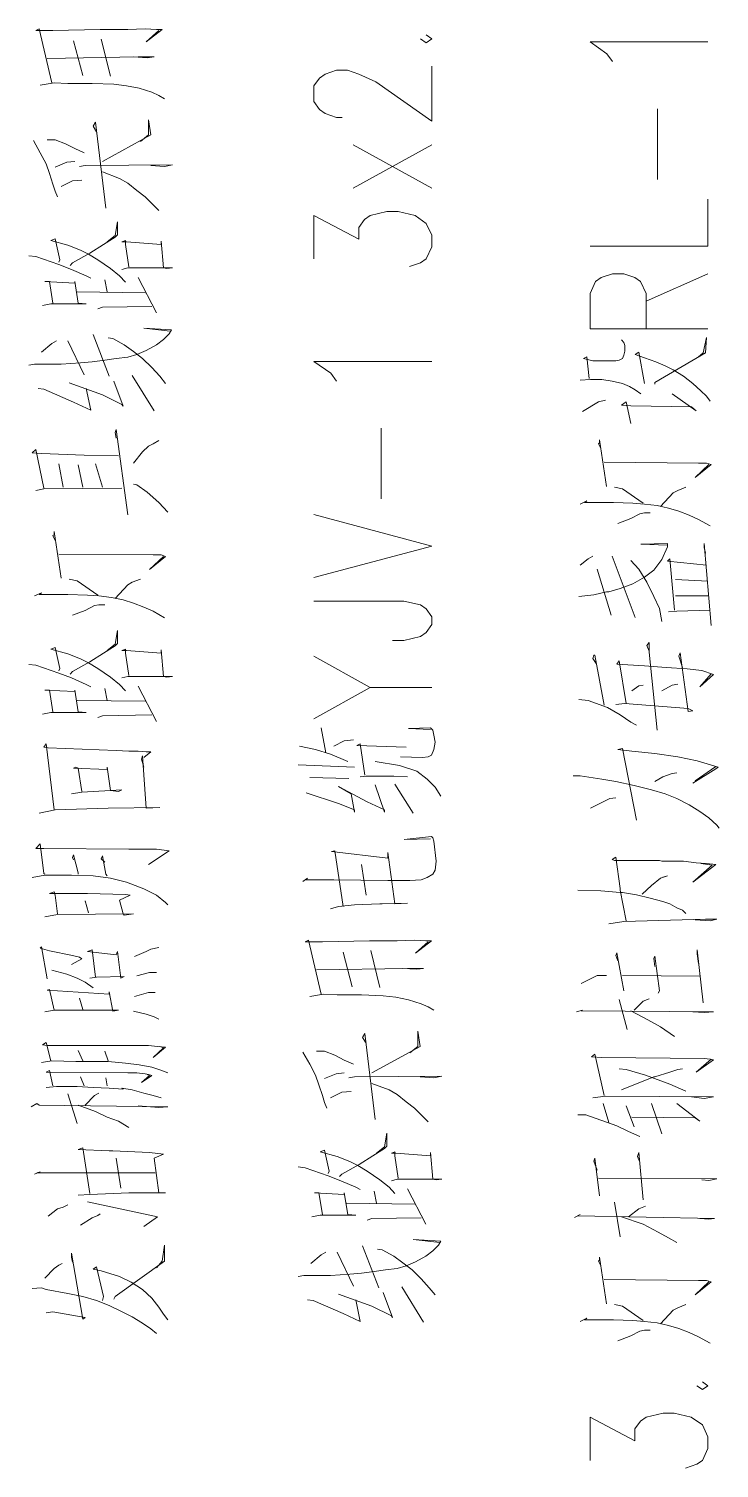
# Model space of a CAD drawing. Header units: millimetres. Extents: x 805 to 6044844, y 120 to 7887884.
# Drawn here: x 6021785 to 6026039, y 7826048 to 7834923 of the extents above; entities that cross this region are included whole.
import ezdxf

# ---------------------------------------------------------------- set-up
doc = ezdxf.new("R2010")
doc.units = ezdxf.units.MM

msp = doc.modelspace()

# ---------------------------------------------------------------- linework, layer by layer
at = {"color": 0, "lineweight": 0}
for points in [[(6021926.7, 7834591), (6021848.9, 7834923.2), (6021827.4, 7834913.1), (6021933.7, 7834913.1), (6022224.6, 7834917.9), (6022373.2, 7834917.9), (6022394.2, 7834917.9), (6022501, 7834923.2), (6022571.8, 7834917.9), (6022607.2, 7834917.9), (6022507.9, 7834843.8), (6022585.8, 7834913.1)], [(6024199, 7834861.5), (6024233.9, 7834837.4), (6024268.2, 7834861.5), (6024233.9, 7834885.7)], [(6022061.4, 7834848.7), (6022118.3, 7834635.6)], [(6022287.9, 7834630.2), (6022231.5, 7834858.8)], [(6025381.3, 7834721.5), (6025346.4, 7834769.8), (6025242.9, 7834842.7), (6025969.5, 7834842.7)], [(6021898.3, 7834739.7), (6022458, 7834749.4), (6022557.3, 7834749.4), (6022514.9, 7834744.5), (6022429.6, 7834749.4)], [(6023714.9, 7834376.9), (6023680, 7834376.9), (6023610.8, 7834401.6), (6023576.5, 7834425.7), (6023541.6, 7834474), (6023541.6, 7834571.2), (6023576.5, 7834619.5), (6023610.8, 7834643.6), (6023680, 7834667.8), (6023749.3, 7834667.8), (6023818.5, 7834643.6), (6023922.6, 7834595.3), (6024268.2, 7834352.8), (6024268.2, 7834691.9)], [(6021855.9, 7834576), (6021940.7, 7834591), (6022026, 7834585.7), (6022174.7, 7834585.7), (6022309.4, 7834580.8), (6022387.2, 7834571.2), (6022465.5, 7834556.2), (6022543.4, 7834531.5), (6022585.8, 7834511.6), (6022621.2, 7834491.8)], [(6025658.2, 7833994.8), (6025658.2, 7834430.6)], [(6022260, 7833817.2), (6022196.1, 7834347.9), (6022181.6, 7834322.7), (6022203.1, 7834288.4)], [(6022238.5, 7834104.8), (6022536.4, 7834268.5), (6022521.9, 7834362.4), (6022521.9, 7834268.5), (6022472.5, 7834228.8)], [(6021813.5, 7834233.6), (6021855.9, 7834159), (6021891.3, 7834089.8), (6021912.8, 7834030.2), (6021933.7, 7833965.8), (6021948.2, 7833921.3), (6021962.1, 7833886.4)], [(6021898.3, 7834238.4), (6021948.2, 7834238.4), (6022011.5, 7834213.8), (6022068.4, 7834184.2), (6022125.3, 7834159)], [(6024268.2, 7833941.1), (6023784.2, 7834207.3)], [(6024268.2, 7834207.3), (6023784.2, 7833941.1)], [(6021948.2, 7834069.9), (6022019, 7834100), (6022068.4, 7834104.8)], [(6022096.8, 7834074.8), (6022132.3, 7834080.1), (6022670.5, 7834085), (6022621.2, 7834074.8), (6022536.4, 7834080.1)], [(6021983.6, 7833950.8), (6022054.4, 7833985.7), (6022110.8, 7833990.5)], [(6022238.5, 7834040.4), (6022344.8, 7834000.7), (6022394.2, 7833970.6), (6022451, 7833926.1), (6022501, 7833886.4), (6022536.4, 7833851.5), (6022585.8, 7833802.1)], [(6025242.9, 7833582.6), (6025969.5, 7833582.6), (6025969.5, 7833873.5)], [(6022039.9, 7833464.6), (6022054.4, 7833479.6), (6022160.7, 7833539.2), (6022245.5, 7833593.9), (6022316.3, 7833638.4), (6022330.8, 7833653.5), (6022330.8, 7833732.9), (6022316.3, 7833648.1), (6022267, 7833608.9)], [(6023541.6, 7833504.8), (6023541.6, 7833771.5), (6023818.5, 7833626.1), (6023818.5, 7833698.5), (6023853.4, 7833747.4), (6023887.7, 7833771.5), (6023991.3, 7833795.7), (6024060.5, 7833795.7), (6024164.7, 7833771.5), (6024233.9, 7833722.7), (6024268.2, 7833650.2), (6024268.2, 7833577.8), (6024233.9, 7833504.8), (6024199, 7833480.7), (6024129.8, 7833456.5)], [(6021969.1, 7833484.4), (6021976.1, 7833499.4), (6021948.2, 7833628.2), (6021919.7, 7833618.6), (6022026, 7833589.1), (6022103.8, 7833559), (6022153.7, 7833534.3), (6022210.1, 7833499.4), (6022287.9, 7833445.2), (6022344.8, 7833400.2), (6022380.2, 7833360.4)], [(6022358.7, 7833439.9), (6022394.2, 7833450.1), (6022670.5, 7833450.1), (6022635.1, 7833445.2), (6022614.2, 7833450.1), (6022599.7, 7833613.8), (6022599.7, 7833593.9), (6022387.2, 7833608.9), (6022358.7, 7833608.9), (6022380.2, 7833618.6), (6022380.2, 7833593.9), (6022401.7, 7833454.9)], [(6021785, 7833524.1), (6021827.4, 7833519.3), (6021969.1, 7833469.9), (6022047.5, 7833439.9), (6022139.2, 7833400.2), (6022167.7, 7833385.7)], [(6021869.8, 7833216.6), (6021919.7, 7833226.8), (6021983.6, 7833226.8), (6022082.9, 7833226.8), (6022139.2, 7833226.8), (6022089.9, 7833231.6), (6022068.4, 7833365.8), (6022068.4, 7833355.6), (6021884.3, 7833365.8), (6021898.3, 7833365.8), (6021912.8, 7833365.8), (6021933.7, 7833231.6)], [(6022267, 7833300.9), (6022252.5, 7833375.5)], [(6022571.8, 7833172.1), (6022458, 7833390.5)], [(6025969.5, 7833073.9), (6025242.9, 7833073.9), (6025242.9, 7833291.7), (6025277.2, 7833364.7), (6025312.1, 7833388.9), (6025381.3, 7833413), (6025450.6, 7833413), (6025519.8, 7833388.9), (6025554.1, 7833364.7), (6025589, 7833291.7), (6025589, 7833073.9)], [(6025589, 7833243.4), (6025969.5, 7833413)], [(6022082.9, 7833300.9), (6022501, 7833296)], [(6022210.1, 7833196.7), (6022238.5, 7833206.9), (6022543.4, 7833211.8)], [(6021785, 7832849.5), (6021820.4, 7832854.9), (6021983.6, 7832854.9), (6022103.8, 7832864.5), (6022174.7, 7832869.4), (6022252.5, 7832879.6), (6022323.3, 7832889.2), (6022394.2, 7832899.4), (6022451, 7832914.5), (6022507.9, 7832939.1), (6022571.8, 7832973.5), (6022614.2, 7833008.4), (6022649.6, 7833043.3), (6022663.6, 7833067.9), (6022493.4, 7833078.1), (6022656.6, 7833058.3)], [(6021955.2, 7832998.7), (6021926.7, 7832983.7), (6021862.8, 7832928.9)], [(6022125.3, 7832790.5), (6022026, 7832998.7)], [(6022280.9, 7832780.3), (6022181.6, 7833038.4)], [(6022273.9, 7833018.6), (6022302.4, 7833013.2), (6022373.2, 7832973.5), (6022429.6, 7832934.3), (6022486.5, 7832889.2), (6022543.4, 7832835), (6022592.7, 7832780.3), (6022628.1, 7832735.7)], [(6025238, 7832766.3), (6025224.1, 7832900.5), (6025202.6, 7832890.3), (6025259.5, 7832875.3), (6025308.9, 7832875.3), (6025351.3, 7832875.3), (6025401.2, 7832875.3), (6025422.6, 7832880.6), (6025443.6, 7832890.3), (6025450.6, 7832910.2), (6025458.1, 7832934.8), (6025458.1, 7832969.7), (6025450.6, 7832989.6), (6025436.6, 7833004.6)], [(6025642.1, 7832731.4), (6025642.1, 7832741.6), (6025954, 7832925.2), (6025960.9, 7833019.1), (6025939.5, 7832925.2), (6025911.6, 7832900.5)], [(6025578.3, 7832736.8), (6025542.9, 7832930), (6025521.4, 7832915), (6025578.3, 7832895.1), (6025649.1, 7832870.4), (6025706, 7832845.8), (6025755.4, 7832821.1), (6025819.2, 7832781.4), (6025876.1, 7832736.8), (6025925.5, 7832691.7), (6025960.9, 7832657.4), (6025982.4, 7832627.3)], [(6023680, 7832751.3), (6023645.7, 7832799.6), (6023541.6, 7832872.6), (6024268.2, 7832872.6)], [(6022033, 7832740.6), (6022238.5, 7832666), (6022358.7, 7832606.9), (6022366.2, 7832596.7), (6022309.4, 7832750.8)], [(6022557.3, 7832567.2), (6022422.6, 7832785.1)], [(6025181.7, 7832756.7), (6025245, 7832761.5), (6025315.8, 7832761.5), (6025379.7, 7832751.3), (6025443.6, 7832736.8), (6025486, 7832717), (6025521.4, 7832697.1), (6025556.8, 7832672.4)], [(6021841.9, 7832705.7), (6021877.3, 7832700.9), (6022061.4, 7832621.4), (6022167.7, 7832572.1), (6022139.2, 7832705.7)], [(6025493.5, 7832488.9), (6025465, 7832622.5), (6025436.6, 7832602.6), (6025493.5, 7832597.8), (6025868.6, 7832593), (6025897.1, 7832567.8), (6025748.4, 7832672.4)], [(6025195.6, 7832562.9), (6025294.9, 7832622.5), (6025337.3, 7832632.7)], [(6022394.2, 7831927), (6022323.3, 7832452.9), (6022316.3, 7832433.1), (6022323.3, 7832398.2)], [(6022429.6, 7832244.7), (6022486.5, 7832313.9), (6022521.9, 7832348.8), (6022550.3, 7832363.8), (6022585.8, 7832383.7)], [(6023957, 7832024.6), (6023957, 7832460.4)], [(6025344.3, 7832101.9), (6025301.9, 7832389.6), (6025301.9, 7832369.7), (6025294.9, 7832364.4), (6025308.9, 7832334.8)], [(6021877.3, 7832090.7), (6021827.4, 7832328.9), (6021806.5, 7832309.1), (6021862.8, 7832304.3), (6022125.3, 7832294.1), (6022337.8, 7832289.2)], [(6021969.1, 7832239.8), (6021997.6, 7832096)], [(6022118.3, 7832096), (6022089.9, 7832234.5)], [(6022196.1, 7832239.8), (6022238.5, 7832096)], [(6025330.3, 7832250.6), (6025911.6, 7832245.8), (6025960.9, 7832245.8), (6025989.4, 7832235.6), (6025890.1, 7832156.1), (6025974.9, 7832235.6)], [(6022429.6, 7832115.9), (6022451, 7832110.5), (6022514.9, 7832066), (6022585.8, 7832001.6), (6022642.6, 7831942)], [(6021827.4, 7832076.2), (6021877.3, 7832085.8), (6022358.7, 7832090.7)], [(6025394.2, 7832096.6), (6025443.6, 7832086.9), (6025571.3, 7831997.8)], [(6025677.6, 7831977.9), (6025755.4, 7832062.2), (6025783.8, 7832076.7), (6025833.2, 7832096.6)], [(6025181.7, 7831992.4), (6025224.1, 7832012.3), (6025209.6, 7832002.6), (6025386.7, 7832002.6), (6025507.4, 7831997.8), (6025578.3, 7831992.4), (6025656.1, 7831982.8), (6025726.9, 7831967.8), (6025790.8, 7831947.9), (6025854.7, 7831923.2), (6025911.6, 7831898.5), (6025982.4, 7831858.8)], [(6025415.1, 7831873.3), (6025493.5, 7831903.4), (6025549.8, 7831932.9), (6025578.3, 7831938.2), (6025613.7, 7831938.2)], [(6023541.6, 7831540), (6024268.2, 7831733.8), (6023541.6, 7831927.5)], [(6021983.6, 7831535.2), (6021940.7, 7831822.8), (6021940.7, 7831803), (6021933.7, 7831798.2), (6021948.2, 7831768.6)], [(6021969.1, 7831683.8), (6022550.3, 7831679), (6022599.7, 7831679), (6022628.1, 7831669.4), (6022528.9, 7831589.9), (6022614.2, 7831669.4)], [(6025174.2, 7831421.9), (6025266.5, 7831432.1), (6025344.3, 7831452), (6025358.8, 7831452), (6025429.6, 7831471.9), (6025507.4, 7831501.4), (6025578.3, 7831541.1), (6025635.2, 7831585.6), (6025684.5, 7831650.6), (6025720, 7831729.5), (6025720, 7831749.3), (6025556.8, 7831744.5), (6025720, 7831739.7)], [(6025181.7, 7831615.7), (6025231, 7831655.4), (6025259.5, 7831670.4)], [(6025379.7, 7831670.4), (6025521.4, 7831293.1)], [(6025989.4, 7831243.8), (6025947, 7831749.3), (6025947, 7831724.6), (6025954, 7831690.3)], [(6025372.7, 7831308.2), (6025287.9, 7831591)], [(6025684.5, 7831268.5), (6025670.6, 7831347.9), (6025635.2, 7831421.9), (6025592.2, 7831511.6), (6025542.9, 7831591), (6025493.5, 7831645.2)], [(6025762.4, 7831337.7), (6025733.9, 7831655.4), (6025720, 7831640.4), (6025960.9, 7831615.7)], [(6022033, 7831530.4), (6022082.9, 7831520.2), (6022210.1, 7831431.1)], [(6022316.3, 7831411.2), (6022394.2, 7831495.5), (6022422.6, 7831510.5), (6022472.5, 7831530.4)], [(6025769.3, 7831526.6), (6025967.9, 7831516.4)], [(6021820.4, 7831426.2), (6021862.8, 7831446.1), (6021848.9, 7831435.9), (6022026, 7831435.9), (6022146.2, 7831431.1), (6022217.1, 7831426.2), (6022295.4, 7831416), (6022366.2, 7831401.6), (6022429.6, 7831381.7), (6022493.4, 7831356.5), (6022550.3, 7831331.8), (6022621.2, 7831292.1)], [(6025769.3, 7831427.3), (6025974.9, 7831427.3)], [(6022054.4, 7831307.1), (6022132.3, 7831337.2), (6022189.1, 7831366.7), (6022217.1, 7831371.5), (6022252.5, 7831371.5)], [(6023541.6, 7831394.6), (6024095.4, 7831394.6), (6024199, 7831370.4), (6024233.9, 7831346.3), (6024268.2, 7831297.4), (6024268.2, 7831249.1), (6024233.9, 7831200.8), (6024199, 7831176.7), (6024095.4, 7831152), (6024026.2, 7831152)], [(6025726.9, 7831328), (6025776.9, 7831332.9), (6025982.4, 7831337.7)], [(6022039.9, 7830944.8), (6022054.4, 7830959.9), (6022160.7, 7831019.4), (6022245.5, 7831074.2), (6022316.3, 7831118.7), (6022330.8, 7831133.8), (6022330.8, 7831212.6), (6022316.3, 7831128.4), (6022267, 7831088.7)], [(6025656.1, 7830598.7), (6025606.7, 7831080.1), (6025606.7, 7831089.7), (6025606.7, 7831139.7), (6025592.2, 7831119.8), (6025606.7, 7831084.9)], [(6021969.1, 7830964.7), (6021976.1, 7830979.7), (6021948.2, 7831108.5), (6021919.7, 7831098.9), (6022026, 7831068.8), (6022103.8, 7831039.3), (6022153.7, 7831014.6), (6022210.1, 7830979.7), (6022287.9, 7830925), (6022344.8, 7830880.4), (6022380.2, 7830840.7)], [(6022358.7, 7830920.2), (6022394.2, 7830930.3), (6022670.5, 7830930.3), (6022635.1, 7830925), (6022614.2, 7830930.3), (6022599.7, 7831094), (6022599.7, 7831074.2), (6022387.2, 7831088.7), (6022358.7, 7831088.7), (6022380.2, 7831098.9), (6022380.2, 7831074.2), (6022401.7, 7830935.2)], [(6023541.6, 7830667.9), (6023887.7, 7830861.7), (6023541.6, 7831055.4)], [(6025330.3, 7830752.7), (6025273.4, 7831060.2), (6025266.5, 7831060.2), (6025259.5, 7831040.4), (6025280.4, 7831010.3)], [(6025401.2, 7830757.5), (6025458.1, 7830762.4), (6025847.7, 7830732.9), (6025876.1, 7830717.8), (6025847.7, 7830713), (6025797.8, 7831074.7), (6025790.8, 7831055.4), (6025812.3, 7830985.6)], [(6021785, 7831004.4), (6021827.4, 7830999.6), (6021969.1, 7830950.2), (6022047.5, 7830920.2), (6022139.2, 7830880.4), (6022167.7, 7830865.4)], [(6025465, 7830762.4), (6025422.6, 7831025.3), (6025408.2, 7831005.5), (6025578.3, 7830995.8), (6025713, 7830985.6), (6025840.7, 7830976), (6025932.5, 7830965.8), (6026003.3, 7830941.1), (6025918.5, 7830866.5), (6025989.4, 7830945.9)], [(6022571.8, 7830652.3), (6022458, 7830870.8)], [(6025500.5, 7830841.8), (6025542.9, 7830871.9), (6025571.3, 7830876.7)], [(6025684.5, 7830841.8), (6025748.4, 7830876.7), (6025783.8, 7830881.5)], [(6021869.8, 7830696.9), (6021919.7, 7830707.1), (6021983.6, 7830707.1), (6022082.9, 7830707.1), (6022139.2, 7830707.1), (6022089.9, 7830711.9), (6022068.4, 7830846.1), (6022068.4, 7830835.9), (6021884.3, 7830846.1), (6021898.3, 7830846.1), (6021912.8, 7830846.1), (6021933.7, 7830711.9)], [(6022082.9, 7830781.2), (6022501, 7830776.3)], [(6022267, 7830781.2), (6022252.5, 7830855.8)], [(6023887.7, 7830861.7), (6024268.2, 7830861.7)], [(6025174.2, 7830787.1), (6025231, 7830782.2), (6025351.3, 7830737.7), (6025429.6, 7830693.1), (6025493.5, 7830648.6), (6025528.9, 7830628.7)], [(6022210.1, 7830677), (6022238.5, 7830687.2), (6022543.4, 7830692.1)], [(6023615.1, 7830459.1), (6023586.7, 7830613.2)], [(6024075.6, 7830434.5), (6024210.3, 7830429.6), (6024245.7, 7830434.5), (6024266.6, 7830444.7), (6024281.1, 7830479), (6024288.1, 7830523.5), (6024281.1, 7830568.6), (6024274.1, 7830598.1), (6024259.7, 7830613.2), (6024125, 7830608.3), (6024259.7, 7830603)], [(6021940.7, 7830106.5), (6021891.3, 7830513.3), (6021877.3, 7830493.5), (6021905.2, 7830488.7), (6022323.3, 7830473.6), (6022401.7, 7830468.8), (6022458, 7830468.8), (6022507.9, 7830464), (6022536.4, 7830464), (6022493.4, 7830429.1)], [(6023664.5, 7830498.9), (6023728.3, 7830533.7), (6023785.2, 7830538.6)], [(6023856.1, 7830320.7), (6023827.6, 7830513.9), (6023806.2, 7830504.2), (6024111, 7830494)], [(6021848.9, 7830086.7), (6021948.2, 7830106.5), (6022273.9, 7830116.7), (6022592.7, 7830121.6), (6022507.9, 7830116.7), (6022486.5, 7830439.3), (6022479.5, 7830419.4), (6022493.4, 7830369.5)], [(6023452, 7830498.9), (6023551.2, 7830479), (6023643, 7830449.5), (6023706.9, 7830424.8), (6023749.8, 7830404.9)], [(6025876.1, 7830271.3), (6026017.8, 7830360.9), (6026031.8, 7830370.6), (6025904, 7830410.3), (6025783.8, 7830435), (6025642.1, 7830454.9), (6025500.5, 7830469.9), (6025415.1, 7830479.5), (6025443.6, 7830484.9), (6025528.9, 7830043.2)], [(6022047.5, 7830205.8), (6022110.8, 7830216), (6022358.7, 7830230.5), (6022337.8, 7830220.9), (6022287.9, 7830225.7), (6022267, 7830369.5), (6022267, 7830355), (6022061.4, 7830364.7), (6022075.4, 7830369.5), (6022089.9, 7830364.7), (6022110.8, 7830220.9)], [(6023445, 7830385.1), (6023792.2, 7830370.1)], [(6023919.4, 7830404.9), (6024068.6, 7830379.7), (6024174.9, 7830345.4), (6024238.7, 7830295.5), (6024288.1, 7830246.1), (6024323.5, 7830191.3)], [(6025642.1, 7830281.5), (6025691.5, 7830311), (6025748.4, 7830330.9), (6025776.9, 7830335.7)], [(6025890.1, 7830286.3), (6026017.8, 7830375.4), (6026017.8, 7830370.6)], [(6023494.4, 7830211.2), (6023692.9, 7830146.8), (6023792.2, 7830107.1), (6023792.2, 7830092.1), (6023770.7, 7830206.4), (6023692.9, 7830250.9), (6023870, 7830157), (6023976.3, 7830107.1), (6023976.3, 7830092.1), (6023919.4, 7830261.1)], [(6023515.8, 7830305.7), (6023756.8, 7830300.8)], [(6023827.6, 7830310.5), (6023863.1, 7830315.3), (6024018.7, 7830315.3), (6024033.2, 7830315.3), (6024118, 7830310.5)], [(6024153.4, 7830087.2), (6024040.2, 7830265.9)], [(6025138.7, 7830315.9), (6025181.7, 7830315.9), (6025315.8, 7830296), (6025401.2, 7830281.5), (6025514.4, 7830256.3), (6025620.7, 7830231.6), (6025706, 7830206.9), (6025776.9, 7830177.4), (6025854.7, 7830137.7), (6025918.5, 7830098), (6025974.9, 7830058.2), (6026024.8, 7830013.7), (6026038.8, 7829993.8)], [(6025401.2, 7830182.2), (6025365.8, 7830177.4), (6025245, 7830117.8)], [(6021884.3, 7829709.9), (6021877.3, 7829714.8), (6021855.9, 7829898.3), (6021827.4, 7829868.8), (6021877.3, 7829868.8), (6022401.7, 7829864), (6022501, 7829864), (6022571.8, 7829864), (6022649.6, 7829853.8), (6022521.9, 7829769.5)], [(6023473.4, 7829665.9), (6023501.3, 7829685.8), (6023494.4, 7829675.6), (6023664.5, 7829675.6), (6023997.8, 7829670.8), (6024132.5, 7829670.8), (6024203.3, 7829675.6), (6024238.7, 7829690.6), (6024274.1, 7829710.5), (6024288.1, 7829735.2), (6024295.1, 7829789.9), (6024281.1, 7829913.9), (6024274.1, 7829933.7), (6024266.6, 7829943.4), (6024097, 7829923.5), (6024259.7, 7829928.4)], [(6022089.9, 7829709.9), (6022089.9, 7829719.6), (6022061.4, 7829829.1), (6022054.4, 7829814.1), (6022061.4, 7829799)], [(6022267, 7829700.3), (6022260, 7829709.9), (6022238.5, 7829824.3), (6022231.5, 7829804.4), (6022252.5, 7829784.5)], [(6023643, 7829496.9), (6023692.9, 7829511.9), (6023792.2, 7829522.1), (6023947.8, 7829526.9), (6023962.3, 7829526.9), (6024118, 7829531.8), (6024040.2, 7829526.9), (6023997.8, 7829844.1), (6023997.8, 7829809.8), (6023650.5, 7829849.5), (6023671.5, 7829854.3), (6023721.4, 7829511.9)], [(6025465, 7829423.4), (6025429.6, 7829611.7), (6025429.6, 7829621.4), (6025401.2, 7829815.1), (6025379.7, 7829800.1), (6025394.2, 7829795.3), (6025542.9, 7829795.3), (6025670.6, 7829795.3), (6025684.5, 7829790.4), (6025804.8, 7829790.4), (6025819.2, 7829790.4), (6025897.1, 7829780.2), (6025960.9, 7829775.4), (6026017.8, 7829770.6), (6025876.1, 7829661.1), (6025996.4, 7829765.2), (6025925.5, 7829775.4)], [(6023863.1, 7829581.1), (6023834.6, 7829770)], [(6021806.5, 7829690.1), (6021884.3, 7829705.1), (6022047.5, 7829705.1), (6022181.6, 7829700.3), (6022287.9, 7829685.3), (6022387.2, 7829660.6), (6022493.4, 7829620.8), (6022571.8, 7829581.1), (6022628.1, 7829536.6), (6022642.6, 7829521.6)], [(6025564.3, 7829587), (6025620.7, 7829641.2), (6025677.6, 7829686.3), (6025720, 7829700.8), (6025691.5, 7829691.2)], [(6021884.3, 7829447), (6021962.1, 7829462), (6022429.6, 7829466.8), (6022373.2, 7829457.2), (6022366.2, 7829466.8), (6022344.8, 7829551.1), (6022408.6, 7829581.1), (6022380.2, 7829586), (6022146.2, 7829590.8), (6021912.8, 7829590.8), (6021940.7, 7829601), (6021948.2, 7829581.1), (6021962.1, 7829466.8)], [(6022153.7, 7829471.7), (6022132.3, 7829546.3), (6022132.3, 7829541.4)], [(6025167.2, 7829611.7), (6025308.9, 7829606.9), (6025429.6, 7829596.7), (6025443.6, 7829596.7), (6025528.9, 7829582.2), (6025613.7, 7829562.4), (6025691.5, 7829542.5), (6025733.9, 7829527.5), (6025776.9, 7829502.8), (6025812.3, 7829487.8), (6025833.2, 7829467.9)], [(6025358.8, 7829403.5), (6025450.6, 7829418.5), (6025954, 7829433), (6026024.8, 7829433), (6025982.4, 7829423.4), (6025890.1, 7829428.2)], [(6023586.7, 7828971.5), (6023508.8, 7829303.7), (6023487.4, 7829293.5), (6023593.6, 7829293.5), (6023884, 7829298.8), (6024033.2, 7829298.8), (6024054.1, 7829298.8), (6024160.4, 7829303.7), (6024231.2, 7829298.8), (6024266.6, 7829298.8), (6024167.9, 7829224.2), (6024245.7, 7829293.5)], [(6021898.3, 7829065.4), (6021862.8, 7829263.4), (6021855.9, 7829253.8), (6021912.8, 7829238.7), (6022054.4, 7829209.2), (6022096.8, 7829199), (6022110.8, 7829189.4), (6022047.5, 7829154.5)], [(6022160.7, 7829070.2), (6022203.1, 7829075), (6022373.2, 7829079.9), (6022351.8, 7829070.2), (6022330.8, 7829233.9), (6022323.3, 7829214), (6022146.2, 7829233.9), (6022174.7, 7829243.6), (6022196.1, 7829075)], [(6022437.1, 7829203.8), (6022507.9, 7829233.9), (6022536.4, 7829248.4), (6022585.8, 7829258.6)], [(6023721.4, 7829229.1), (6023777.7, 7829016)], [(6023947.8, 7829011.2), (6023891.5, 7829239.3)], [(6025450.6, 7828991.9), (6025408.2, 7829224.8), (6025401.2, 7829209.8), (6025415.1, 7829175.4)], [(6025663.1, 7828976.8), (6025670.6, 7828991.9), (6025642.1, 7829204.9), (6025635.2, 7829189.9), (6025642.1, 7829140.5)], [(6025939.5, 7828917.3), (6025904, 7829244.6), (6025904, 7829219.9), (6025911.6, 7829160.4)], [(6021926.7, 7829119.6), (6022019, 7829094.9), (6022082.9, 7829070.2), (6022132.3, 7829045.5), (6022181.6, 7829010.6)], [(6022451, 7829084.7), (6022528.9, 7829104.6), (6022571.8, 7829104.6)], [(6023558.2, 7829120.1), (6024118, 7829129.8), (6024217.3, 7829129.8), (6024174.9, 7829125), (6024089.5, 7829129.8)], [(6025188.7, 7829036.4), (6025245, 7829065.9), (6025287.9, 7829085.8), (6025344.3, 7829085.8)], [(6025443.6, 7829085.8), (6025918.5, 7829080.9)], [(6021884.3, 7828862), (6021940.7, 7828871.6), (6022146.2, 7828871.6), (6022337.8, 7828871.6), (6022302.4, 7828866.8), (6022280.9, 7828986), (6022280.9, 7828970.9), (6021898.3, 7828995.6), (6021912.8, 7829000.4), (6021940.7, 7828871.6)], [(6022118.3, 7828876.5), (6022096.8, 7828946.2)], [(6022437.1, 7828955.9), (6022521.9, 7828980.6), (6022564.3, 7828980.6)], [(6023515.8, 7828956.4), (6023600.6, 7828971.5), (6023685.9, 7828966.1), (6023834.6, 7828966.1), (6023969.3, 7828961.3), (6024047.1, 7828951.6), (6024125, 7828936.6), (6024203.3, 7828911.9), (6024245.7, 7828892), (6024281.1, 7828872.2)], [(6025472, 7828753.6), (6025422.6, 7828937.1)], [(6025514.4, 7828872.7), (6025571.3, 7828927.5), (6025606.7, 7828941.9)], [(6022429.6, 7828866.8), (6022507.9, 7828847), (6022557.3, 7828831.9), (6022585.8, 7828816.9)], [(6025160.2, 7828862.5), (6025195.6, 7828872.7), (6025188.7, 7828867.9), (6026003.3, 7828862.5), (6025947, 7828857.7), (6025876.1, 7828862.5)], [(6025493.5, 7828867.9), (6025599.7, 7828813.1), (6025677.6, 7828768.6), (6025762.4, 7828709)], [(6023898.5, 7828485.2), (6024195.8, 7828648.9), (6024181.8, 7828742.8), (6024181.8, 7828648.9), (6024132.5, 7828609.2)], [(6021919.7, 7828559.3), (6021891.3, 7828673.1), (6021869.8, 7828658.6), (6021898.3, 7828653.2), (6022380.2, 7828653.2), (6022521.9, 7828653.2), (6022578.8, 7828648.4), (6022628.1, 7828643.6), (6022550.3, 7828579.2), (6022614.2, 7828638.7), (6022592.7, 7828648.4)], [(6023919.4, 7828197.6), (6023856.1, 7828728.4), (6023841.6, 7828703.7), (6023863.1, 7828668.8)], [(6022089.9, 7828623.7), (6022118.3, 7828559.3)], [(6022252.5, 7828618.9), (6022273.9, 7828559.3)], [(6023473.4, 7828614), (6023515.8, 7828540), (6023551.2, 7828470.2), (6023572.2, 7828410.6), (6023593.6, 7828346.2), (6023607.6, 7828301.7), (6023622.1, 7828266.8)], [(6023558.2, 7828618.9), (6023607.6, 7828618.9), (6023671.5, 7828594.2), (6023728.3, 7828564.7), (6023785.2, 7828540)], [(6025330.3, 7828346.8), (6025273.4, 7828600.1), (6025252.5, 7828585.1), (6025315.8, 7828580.2), (6025947, 7828574.9), (6025982.4, 7828570), (6026003.3, 7828565.2), (6025897.1, 7828490.6), (6025989.4, 7828570)], [(6021862.8, 7828549.1), (6021926.7, 7828559.3), (6022075.4, 7828554.5), (6022174.7, 7828554.5), (6022273.9, 7828554.5), (6022380.2, 7828544.3), (6022465.5, 7828534.6), (6022543.4, 7828519.6), (6022592.7, 7828504.6), (6022642.6, 7828484.7)], [(6021933.7, 7828405.3), (6021912.8, 7828499.7), (6021891.3, 7828489.5), (6022394.2, 7828484.7), (6022451, 7828484.7), (6022501, 7828479.9), (6022521.9, 7828475), (6022543.4, 7828469.7), (6022479.5, 7828425.1), (6022528.9, 7828469.7), (6022514.9, 7828475)], [(6023607.6, 7828450.4), (6023679, 7828480.4), (6023728.3, 7828485.2)], [(6025422.6, 7828510.5), (6025465, 7828505.6), (6025585.3, 7828470.7), (6025733.9, 7828416.5), (6025833.2, 7828371.5)], [(6025436.6, 7828381.7), (6025635.2, 7828461.1), (6025642.1, 7828461.1), (6025733.9, 7828490.6), (6025783.8, 7828505.6), (6025812.3, 7828510.5)], [(6021891.3, 7828395.6), (6021955.2, 7828400.4), (6022082.9, 7828400.4), (6022181.6, 7828395.6), (6022280.9, 7828390.8), (6022366.2, 7828385.4), (6022358.7, 7828390.8), (6022422.6, 7828380.6), (6022493.4, 7828360.7), (6022550.3, 7828345.7), (6022599.7, 7828331.2)], [(6022103.8, 7828460), (6022125.3, 7828405.3)], [(6022260, 7828455.2), (6022267, 7828405.3)], [(6023756.8, 7828455.2), (6023792.2, 7828460.5), (6024330.5, 7828465.4), (6024281.1, 7828455.2), (6024195.8, 7828460.5)], [(6023898.5, 7828420.8), (6024004.7, 7828381.1), (6024054.1, 7828351.1), (6024111, 7828306.5), (6024160.4, 7828266.8), (6024195.8, 7828232.5), (6024245.7, 7828182.5)], [(6021799, 7828276.5), (6021834.4, 7828296.3), (6021848.9, 7828286.1), (6022642.6, 7828276.5), (6022585.8, 7828271.6), (6022458, 7828281.3)], [(6022026, 7828355.9), (6022082.9, 7828172.3)], [(6022132.3, 7828286.1), (6022189.1, 7828345.7), (6022217.1, 7828360.7)], [(6023643, 7828331.2), (6023714.4, 7828366.1), (6023770.7, 7828370.9)], [(6025259.5, 7828331.7), (6025337.3, 7828341.9), (6026003.3, 7828337.1), (6025947, 7828326.9), (6025868.6, 7828337.1)], [(6025358.8, 7828178.3), (6025323.4, 7828297.4)], [(6025500.5, 7828213.1), (6025890.1, 7828207.8), (6025918.5, 7828187.9), (6025776.9, 7828297.4)], [(6025620.7, 7828297.4), (6025684.5, 7828109)], [(6022089.9, 7828286.1), (6022196.1, 7828246.9), (6022267, 7828212.1), (6022337.8, 7828187.4), (6022401.7, 7828147.7)], [(6025167.2, 7828227.6), (6025217.1, 7828227.6), (6025408.2, 7828158.4), (6025479, 7828123.5), (6025549.8, 7828094)], [(6025465, 7828282.4), (6025514.4, 7828153.6)], [(6023699.9, 7827845.5), (6023714.4, 7827860), (6023820.7, 7827919.6), (6023905.4, 7827974.3), (6023976.3, 7828018.9), (6023990.2, 7828033.9), (6023990.2, 7828113.3), (6023976.3, 7828029.1), (6023926.9, 7827989.3)], [(6022089.9, 7827730.7), (6022160.7, 7827736), (6022401.7, 7827745.7), (6022557.3, 7827745.7), (6022628.1, 7827745.7), (6022585.8, 7827745.7), (6022557.3, 7827958.8), (6022614.2, 7827984), (6022528.9, 7827993.6), (6022302.4, 7828003.8), (6022280.9, 7828003.8), (6022089.9, 7828013.5), (6022118.3, 7828023.7), (6022160.7, 7827740.9)], [(6022323.3, 7827958.8), (6022351.8, 7827775.2)], [(6023629.1, 7827865.4), (6023636, 7827879.9), (6023607.6, 7828009.2), (6023579.7, 7827999), (6023685.9, 7827969.5), (6023763.8, 7827939.4), (6023813.1, 7827914.7), (6023870, 7827879.9), (6023947.8, 7827825.7), (6024004.7, 7827780.6), (6024040.2, 7827741.4)], [(6024018.7, 7827820.3), (6024054.1, 7827830.5), (6024330.5, 7827830.5), (6024295.1, 7827825.7), (6024274.1, 7827830.5), (6024259.7, 7827994.2), (6024259.7, 7827974.3), (6024047.1, 7827989.3), (6024018.7, 7827989.3), (6024040.2, 7827999), (6024040.2, 7827974.3), (6024061.1, 7827835.3)], [(6025301.9, 7827726.9), (6025273.4, 7827959.8), (6025266.5, 7827940), (6025287.9, 7827885.8)], [(6025571.3, 7827702.2), (6025542.9, 7827994.7), (6025535.9, 7827970), (6025549.8, 7827935.1)], [(6021820.4, 7827860), (6021855.9, 7827874.5), (6021834.4, 7827869.7), (6022564.3, 7827869.7)], [(6023445, 7827905.1), (6023487.4, 7827899.7), (6023629.1, 7827850.3), (6023706.9, 7827820.3), (6023799.2, 7827780.6), (6023827.6, 7827766.1)], [(6024231.2, 7827552.5), (6024118, 7827770.9)], [(6025294.9, 7827835.9), (6026024.8, 7827831), (6025974.9, 7827820.8), (6025932.5, 7827826.2)], [(6022493.4, 7827537.5), (6022578.8, 7827597), (6022146.2, 7827690.9)], [(6023529.8, 7827597), (6023579.7, 7827607.2), (6023643, 7827607.2), (6023742.3, 7827607.2), (6023799.2, 7827607.2), (6023749.8, 7827612.1), (6023728.3, 7827746.2), (6023728.3, 7827736), (6023544.3, 7827746.2), (6023558.2, 7827746.2), (6023572.2, 7827746.2), (6023593.6, 7827612.1)], [(6023742.3, 7827681.8), (6024160.4, 7827676.5)], [(6023926.9, 7827681.8), (6023912.4, 7827755.9)], [(6025429.6, 7827474.1), (6025394.2, 7827687.2)], [(6021905.2, 7827601.9), (6021962.1, 7827646.4), (6021997.6, 7827656.6), (6022026, 7827671.1)], [(6022103.8, 7827547.1), (6022174.7, 7827592.2), (6022210.1, 7827606.7), (6022224.6, 7827616.9)], [(6023870, 7827577.7), (6023898.5, 7827587.4), (6024203.3, 7827592.2)], [(6025146.3, 7827592.7), (6025181.7, 7827612.6), (6025167.2, 7827602.9), (6026010.3, 7827587.9), (6025974.9, 7827583.1), (6025918.5, 7827587.9)], [(6025436.6, 7827598.1), (6025571.3, 7827553), (6025663.1, 7827503.6), (6025726.9, 7827468.8), (6025776.9, 7827439.2)], [(6025479, 7827598.1), (6025542.9, 7827647.5), (6025585.3, 7827662.5)], [(6022309.4, 7827090.9), (6022316.3, 7827106), (6022621.2, 7827323.9), (6022621.2, 7827423.1), (6022607.2, 7827323.9), (6022571.8, 7827284.1)], [(6023445, 7827230.5), (6023480.4, 7827235.3), (6023643, 7827235.3), (6023763.8, 7827245), (6023834.6, 7827250.3), (6023912.4, 7827260), (6023983.3, 7827270.2), (6024054.1, 7827279.9), (6024111, 7827294.9), (6024167.9, 7827319.6), (6024231.2, 7827354.4), (6024274.1, 7827388.8), (6024309.6, 7827423.7), (6024323.5, 7827448.4), (6024153.4, 7827458.6), (6024316.5, 7827438.7)], [(6023940.9, 7827160.7), (6023841.6, 7827418.9)], [(6021891.3, 7827006.7), (6021933.7, 7827011.5), (6022132.3, 7826976.6), (6022118.3, 7826967), (6022047.5, 7827373.8), (6022047.5, 7827349.1), (6022054.4, 7827319)], [(6023615.1, 7827379.1), (6023586.7, 7827364.1), (6023522.8, 7827309.4)], [(6023785.2, 7827170.9), (6023685.9, 7827379.1)], [(6023933.9, 7827399), (6023962.3, 7827394.2), (6024033.2, 7827354.4), (6024089.5, 7827314.7), (6024146.4, 7827270.2), (6024203.3, 7827215.4), (6024252.7, 7827160.7), (6024288.1, 7827116.2)], [(6025344.3, 7827062), (6025301.9, 7827349.6), (6025301.9, 7827329.8), (6025294.9, 7827324.9), (6025308.9, 7827295.4)], [(6021884.3, 7827219.7), (6021940.7, 7827279.3), (6021969.1, 7827299.2), (6021990.6, 7827309.4)], [(6022238.5, 7827081.3), (6022245.5, 7827106), (6022203.1, 7827289.5), (6022181.6, 7827274.5), (6022231.5, 7827264.8), (6022344.8, 7827229.9), (6022415.6, 7827195.1), (6022486.5, 7827150.5), (6022543.4, 7827095.8), (6022585.8, 7827041.6), (6022614.2, 7826996.5), (6022642.6, 7826962.1)], [(6021806.5, 7827155.3), (6021862.8, 7827160.2), (6021891.3, 7827150.5), (6022026, 7827125.8), (6022118.3, 7827106), (6022203.1, 7827081.3), (6022280.9, 7827051.2), (6022351.8, 7827016.3), (6022422.6, 7826982), (6022486.5, 7826942.3), (6022536.4, 7826907.4), (6022571.8, 7826877.9)], [(6024217.3, 7826947.6), (6024082.6, 7827165.5)], [(6025330.3, 7827211.2), (6025911.6, 7827205.8), (6025960.9, 7827205.8), (6025989.4, 7827196.1), (6025890.1, 7827116.7), (6025974.9, 7827196.1)], [(6023501.3, 7827086.6), (6023536.7, 7827081.3), (6023721.4, 7827001.9), (6023827.6, 7826952.5), (6023799.2, 7827086.6)], [(6023692.9, 7827121), (6023898.5, 7827046.9), (6024018.7, 7826987.4), (6024025.7, 7826977.2), (6023969.3, 7827131.2)], [(6025394.2, 7827057.1), (6025443.6, 7827047.5), (6025571.3, 7826957.8)], [(6025677.6, 7826938), (6025755.4, 7827022.2), (6025783.8, 7827037.3), (6025833.2, 7827057.1)], [(6025181.7, 7826953), (6025224.1, 7826972.9), (6025209.6, 7826963.2), (6025386.7, 7826963.2), (6025507.4, 7826957.8), (6025578.3, 7826953), (6025656.1, 7826943.4), (6025726.9, 7826928.3), (6025790.8, 7826908.5), (6025854.7, 7826883.8), (6025911.6, 7826858.6), (6025982.4, 7826819.4)], [(6025415.1, 7826833.9), (6025493.5, 7826863.9), (6025549.8, 7826893.4), (6025578.3, 7826898.3), (6025613.7, 7826898.3)], [(6025900.3, 7826556.4), (6025935.2, 7826532.3), (6025969.5, 7826556.4), (6025935.2, 7826580.6)], [(6025242.9, 7826095.9), (6025242.9, 7826362.7), (6025519.8, 7826217.2), (6025519.8, 7826289.7), (6025554.1, 7826338.5), (6025589, 7826362.7), (6025692.6, 7826386.8), (6025761.8, 7826386.8), (6025865.9, 7826362.7), (6025935.2, 7826314.4), (6025969.5, 7826241.4), (6025969.5, 7826168.9), (6025935.2, 7826095.9), (6025900.3, 7826071.8), (6025831.1, 7826047.6)]]:
    msp.add_lwpolyline(points, dxfattribs=at)

doc.saveas('drawing.dxf')
